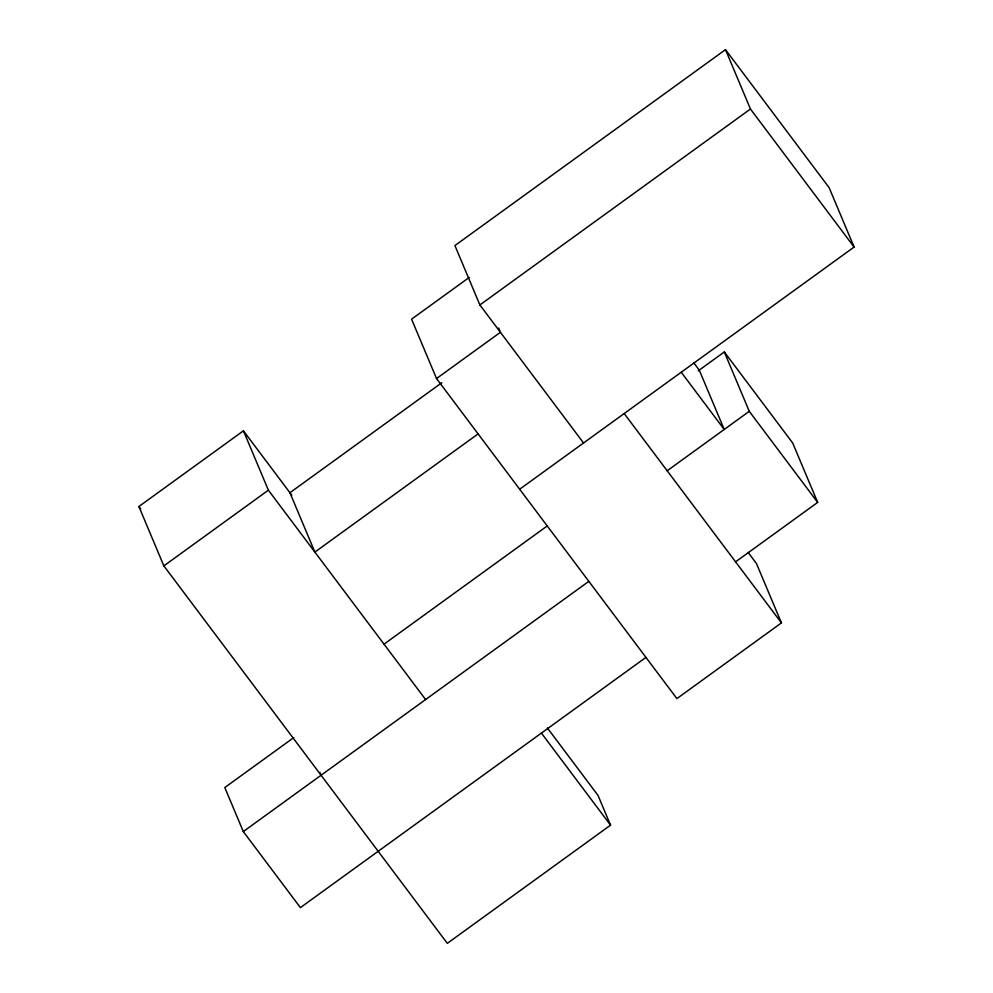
<?xml version="1.0" encoding="UTF-8"?>
<svg xmlns="http://www.w3.org/2000/svg" width="993" height="993" viewBox="0 0 993 993"><rect width="100%" height="100%" fill="white"/><g stroke="black" fill="none" stroke-linecap="round" stroke-linejoin="round"><path stroke-width="1.49" d="M519.662 489.239L854.104 247.058L829.143 187.689L725.486 49.65L454.918 245.581L479.88 304.95L583.549 442.977M547.366 727.956L598.059 795.467L610.546 825.158L447.322 943.35L163.857 565.886L138.896 506.517L243.434 430.813L291.805 495.234M469.192 277.457L411.574 319.175L436.535 378.544L676.891 698.6L781.429 622.896L756.467 563.528L748.101 552.381M479.88 304.95L750.447 109.019L725.486 49.65M163.857 565.886L268.383 490.182L243.434 430.813M436.535 378.544L500.41 332.295L498.635 328.05M441.835 382.715L289.919 492.727L314.88 552.096L478.092 433.891M698.191 370.873L724.319 351.956L792.712 443.027L817.673 502.396L735.577 561.852M384.018 644.159L547.23 525.955M293.791 737.588L224.803 787.548L243.297 831.563L300.407 907.614L645.934 657.391M667.184 470.769L749.268 411.325L724.319 351.956M243.297 831.563L588.837 581.352M750.447 109.019L854.104 247.058M749.268 411.325L817.673 502.396M693.772 362.793L699.258 370.104L724.22 429.472L681.235 372.238M624.2 413.547L781.429 622.896M541.408 733.095L610.546 825.158M268.383 490.182L425.612 699.544M138.896 506.517L140.758 508.999M319.883 772.405L321.074 775.248"/></g></svg>
